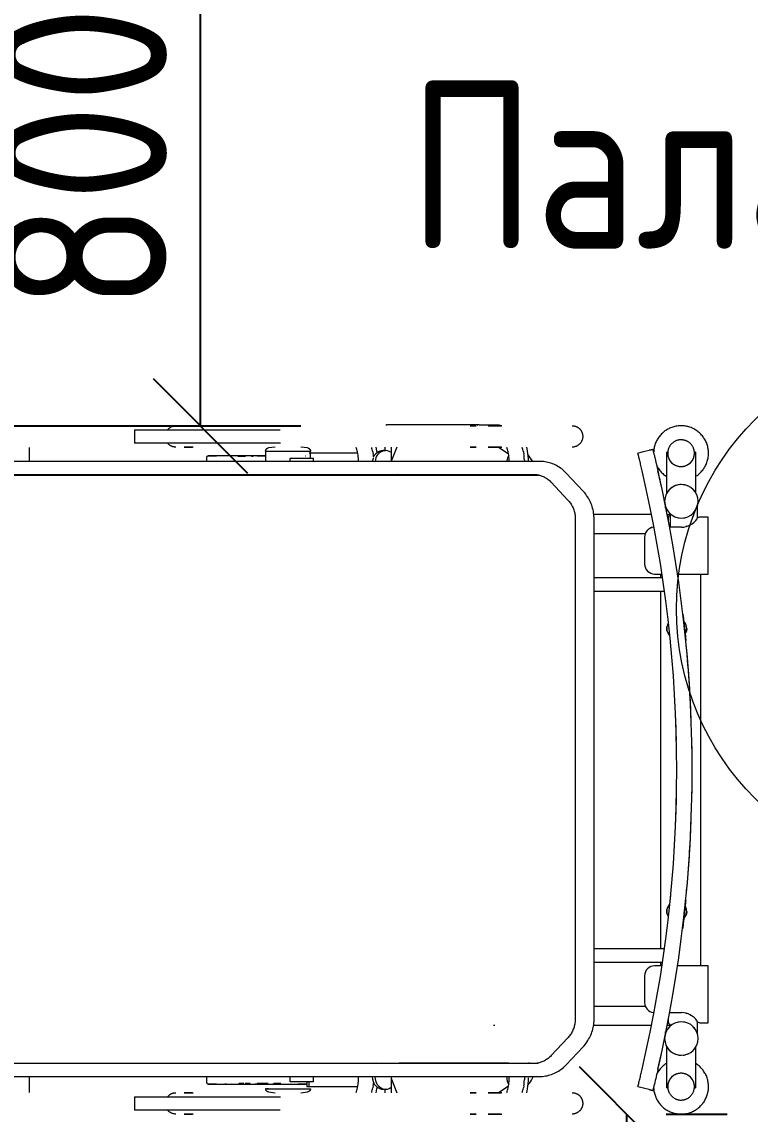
# Model space of a CAD drawing. Header units: millimetres. Extents: x -174154 to -170572, y -111302 to -109817.
# Drawn here: x -172520.31 to -172509.42, y -110611.49 to -110595.16 of the extents above; entities that cross this region are included whole.
import ezdxf

# ---------------------------------------------------------------- set-up
doc = ezdxf.new("R2010")
doc.units = ezdxf.units.MM
doc.linetypes.add('ACAD_ISO02W100', pattern=[15, 12, -3])
doc.layers.get('Defpoints').update_dxf_attribs({"color": 70})
for name, color, linetype, lineweight in [('!Подложка', 252, 'ACAD_ISO02W100', 25), ('Марки помещений', 7, 'Continuous', 18), ('Размеры', 7, 'Continuous', 9), ('Специальное оборудование', 7, 'Continuous', 18)]:
    doc.layers.add(name, color=color, linetype=linetype, lineweight=lineweight)
doc.styles.add('GOST Common', font='GOST Common.ttf', dxfattribs={"width": 0.9, "height": 250})
doc.dimstyles.new('ADSK_Проверочный', dxfattribs={"dimscale": 304.8, "dimtxt": 251.428749, "dimasz": 0.463911, "dimexe": 0.492126, "dimexo": 0.492126, "dimgap": 0.164042, "dimtad": 1, "dimdec": 0, "dimdsep": 46, "dimtxsty": 'GOST Common', "dimblk1": 'OBLIQUE', "dimblk2": 'OBLIQUE', "dimsah": 1, "dimcen": 0.09, "dimazin": 0, "dimtfac": 1, "dimtdec": 4, "dimtix": 1, "dimtmove": 0, "dimatfit": 3, "dimfxl": 1, "dimtvp": 1, "dimtolj": 1, "dimtzin": 0, "dimarcsym": 2})

# ---------------------------------------------------------------- blocks, each defined once
blk = doc.blocks.new('Medical_All_ARJO_Enterprise-8000_Patient-Bed - Citadel-V2-В_АР_ПЭ_02 Этаж')
at = {"layer": 'Специальное оборудование'}
for p, q in [((189.2, 508.5), (189.2, 488.5)), ((189.3, 508.5), (239.3, 508.5)), ((239.3, 508.5), (407.2, 508.5)), ((271.4, 514.5), (263.7, 514.5)), ((263.7, 514.5), (276.9, 514.5)), ((276.3, 514.5), (271.4, 514.5)), ((704.7, 516), (568.2, 516)), ((693.6, 514.5), (691, 514.5)), ((691, 514.5), (700, 514.5)), ((700, 514.5), (693.6, 514.5)), ((704.7, 516), (718.3, 516)), ((718, 514.5), (737.6, 514.5)), ((730, 514.5), (718.1, 514.5)), ((718.3, 516), (728.2, 516)), ((728.2, 516), (732.2, 516)), ((738.2, 514.5), (730, 514.5)), ((31.7, 482.1), (31.7, 475.3)), ((31.7, 475.3), (31.7, 472.4)), ((239.3, 488.5), (189.3, 488.5)), ((407.6, 488.5), (239.3, 488.5)), ((276.9, 482.5), (263.7, 482.5)), ((263.7, 482.5), (271.4, 482.5)), ((271.4, 482.5), (276.3, 482.5)), ((385.4, 476.4), (385.4, 461)), ((385.4, 476.4), (389.9, 476.4)), ((399.7, 482.5), (389.9, 481.4)), ((389.9, 476.4), (402.1, 476.4)), ((402.1, 476.4), (418.9, 476.4)), ((418.9, 476.4), (452.4, 476.4)), ((447.9, 481.4), (438, 482.5)), ((450.4, 473.8), (494.9, 473.8)), ((452.4, 466), (452.4, 476.4)), ((494.9, 473.8), (500.1, 473.8)), ((500.1, 473.8), (522.9, 473.8)), ((523.2, 472.4), (522.6, 475.3)), ((545.5, 475.3), (546.1, 472.4)), ((551.6, 476.7), (550.4, 482.5)), ((564.8, 477.3), (560.9, 477.3)), ((563.9, 476.6), (563.9, 482.5)), ((573.2, 482.5), (573.2, 460.8)), ((581.7, 482.5), (573.5, 462.4)), ((700, 482.5), (691, 482.5)), ((691, 482.5), (693.6, 482.5)), ((693.6, 482.5), (700, 482.5)), ((737.6, 482.5), (718, 482.5)), ((718.1, 482.5), (730, 482.5)), ((730, 482.5), (738.2, 482.5)), ((748.4, 472.2), (733, 482.5)), ((748.3, 472.4), (747.8, 475.3)), ((770.7, 475.3), (771.3, 472.4)), ((776.7, 476.7), (775.6, 482.5)), ((985, 413.7), (985, 475)), ((986.4, 475), (985, 475)), ((1027.8, 475), (1026.2, 475)), ((1027.8, 475), (1027.8, 415.1)), ((785.8, 461.2), (1.7, 461.2)), ((31.7, 472.4), (31.7, 463.2)), ((31.7, 463.2), (31.7, 461)), ((334.3, 468.8), (334.3, 468.8)), ((355.3, 468.8), (343.6, 468.8)), ((343.6, 468.8), (355.3, 468.8)), ((344.6, 469.7), (344.6, 468.8)), ((346.1, 469.7), (348.9, 469.7)), ((355.3, 468.8), (355.3, 468.8)), ((372.5, 469.7), (355.8, 469.7)), ((372.5, 469.7), (356.1, 469.7)), ((366.6, 468.8), (364.3, 468.8)), ((364.3, 468.8), (366.6, 468.8)), ((366.8, 468.8), (364.6, 468.8)), ((364.6, 468.8), (366.8, 468.8)), ((372.5, 469.7), (375.4, 469.7)), ((372.5, 469.7), (385.8, 469.7)), ((385.8, 469.7), (372.5, 469.7)), ((372.5, 469.7), (385.9, 469.7)), ((385.9, 469.7), (372.5, 469.7)), ((385.9, 468.8), (372.5, 468.8)), ((385.9, 468.8), (372.5, 468.8)), ((422.1, 466), (439.7, 466)), ((422.1, 461), (422.1, 466)), ((439.7, 466), (456.7, 466)), ((445.2, 469.7), (445.3, 469.7)), ((456.8, 461), (456.8, 466)), ((524.1, 460.8), (524.1, 463.2)), ((573.5, 462.4), (573.2, 460.8)), ((749.3, 461), (749.2, 463.2)), ((772.2, 463.2), (772.2, 461.2)), ((794.7, 461.2), (785.8, 461.2)), ((1.7, 441.7), (785.8, 441.7)), ((306.5, 442), (306.5, 439.8)), ((385.4, 442), (385.4, 439.8)), ((422.1, 439.8), (422.1, 442)), ((456.8, 439.8), (456.8, 442)), ((583.4, 440.1), (582.3, 442.1)), ((859.9, 416.9), (834.8, 443.6)), ((729, 440.1), (42.3, 440.1)), ((792.8, 440.1), (729, 440.1)), ((812.1, 430.1), (837.1, 403.4)), ((982.8, 394.5), (982.8, 391.5)), ((1030.8, 376.2), (1030.8, 394.5)), ((961.3, 381.6), (875.3, 381.6)), ((990.2, 381.6), (987.9, 381.6)), ((990.1, 381.3), (990.1, 362.8)), ((1046.8, 377.8), (1034.5, 377.8)), ((1046.8, 292.8), (1046.8, 377.8)), ((848.2, 374.8), (848.2, -371.9)), ((876.3, -371.9), (876.3, 374.8)), ((962.1, 362.1), (960.6, 361.5)), ((965.1, 362.7), (963.6, 362.5)), ((986.8, 373.6), (986.8, 371)), ((1006.8, 362.8), (988.5, 362.8)), ((876.3, 353.5), (952.9, 353.5)), ((951.8, 347.8), (951.8, 307.8)), ((977.9, 287.2), (876.2, 287.2)), ((966.8, 292.8), (977.2, 292.8)), ((975.7, 292.8), (975.7, 287.2)), ((1000.4, 292.8), (1046.8, 292.8)), ((1035.9, -292.8), (1035.9, 292.8)), ((876.2, 267.2), (980.5, 267.2)), ((975.7, 267.2), (975.7, -267.2)), ((1009.2, 232.4), (1009.9, 227)), ((1013.3, -195.3), (1013, -198.2)), ((1009.3, -232), (1008.6, -237.4)), ((980.5, -267.2), (876.3, -267.2)), ((876.3, -287.2), (977.9, -287.2)), ((977.2, -292.8), (966.8, -292.8)), ((975.7, -287.2), (975.7, -292.8)), ((1046.8, -292.8), (1000.4, -292.8)), ((1046.8, -377.8), (1046.8, -292.8)), ((951.8, -307.8), (951.8, -347.8)), ((953.3, -353.5), (876.3, -353.5)), ((986.8, -371), (986.8, -373.6)), ((988.5, -362.8), (1006.8, -362.8)), ((726.1, -381.6), (727.8, -381.6)), ((875, -381.6), (961.3, -381.6)), ((982.8, -391.5), (982.8, -394.5)), ((984.7, -381.6), (991.3, -381.6)), ((1030.8, -394.5), (1030.8, -376.2)), ((1034.5, -377.8), (1046.8, -377.8)), ((837.1, -400.5), (812.1, -427.1)), ((834.8, -440.6), (859.9, -414)), ((985, -475), (985, -413.7)), ((1027.8, -415.1), (1027.8, -475)), ((785.8, -438.8), (1.7, -438.8)), ((42.3, -438.1), (729, -438.1)), ((306.5, -437.8), (306.5, -439)), ((422.1, -439), (422.1, -437.8)), ((456.8, -439), (456.8, -437.8)), ((748.5, -438.4), (585.3, -438.4)), ((729, -438.1), (792.8, -438.1)), ((779.7, -438.4), (778.2, -438.4)), ((1.7, -458.3), (785.8, -458.3)), ((31.7, -458), (31.7, -463.2)), ((31.7, -463.2), (31.7, -472.4)), ((31.7, -472.4), (31.7, -475.3)), ((326.8, -469.7), (324.5, -469.7)), ((334.4, -468.8), (334.4, -468.8)), ((344.6, -468.8), (344.6, -469.7)), ((353, -468.8), (345.8, -468.8)), ((345.8, -468.8), (353, -468.8)), ((352.4, -468.8), (345.9, -468.8)), ((345.9, -468.8), (352.4, -468.8)), ((349.6, -469.7), (346.9, -469.7)), ((362.4, -468.8), (354.7, -468.8)), ((362.2, -468.8), (356.1, -468.8)), ((372.5, -469.7), (369.6, -469.7)), ((389, -468.8), (372.5, -468.8)), ((389.3, -468.8), (372.5, -468.8)), ((372.5, -469.7), (372.5, -469.7)), ((389, -469.7), (372.5, -469.7)), ((372.5, -469.7), (372.5, -469.7)), ((389.2, -469.7), (372.5, -469.7)), ((398.9, -469.7), (396.2, -469.7)), ((397.8, -468.8), (408.2, -468.8)), ((408.2, -468.8), (397.8, -468.8)), ((398.1, -468.8), (398.1, -468.8)), ((400.5, -469.7), (400.5, -468.8)), ((422.1, -466), (422.1, -458)), ((439.7, -466), (422.1, -466)), ((423.3, -468.8), (423.3, -468.8)), ((456.8, -466), (439.7, -466)), ((446.8, -466), (446.8, -473.8)), ((450.4, -473.8), (450.4, -466)), ((456.8, -466), (456.8, -458)), ((522.6, -475.3), (523.2, -472.4)), ((524.1, -463.2), (524.1, -457.8)), ((546.1, -472.4), (545.5, -475.3)), ((573.2, -460.4), (573.2, -482.5)), ((573.5, -462.4), (581.7, -482.5)), ((733, -482.5), (748.4, -472.2)), ((747.8, -475.3), (748.3, -472.4)), ((749.2, -463.2), (749.3, -458)), ((771.3, -472.4), (770.7, -475.3)), ((772.2, -458.3), (772.2, -463.2)), ((785.8, -458.3), (794.7, -458.3)), ((31.7, -475.3), (31.7, -482.1)), ((189.2, -488.5), (189.2, -508.5)), ((189.3, -488.5), (239.3, -488.5)), ((239.3, -488.5), (407.6, -488.5)), ((271.4, -482.5), (263.7, -482.5)), ((263.7, -482.5), (276.9, -482.5)), ((276.3, -482.5), (271.4, -482.5)), ((385.4, -476.5), (418.9, -476.5)), ((389.9, -476.5), (386.6, -476.5)), ((389.9, -481.4), (399.7, -482.5)), ((418.9, -476.5), (452.4, -476.5)), ((438, -482.5), (447.9, -481.4)), ((450.1, -473.8), (446.8, -473.8)), ((494.9, -473.8), (450.4, -473.8)), ((500.1, -473.8), (494.9, -473.8)), ((522.9, -473.8), (500.1, -473.8)), ((550.4, -482.5), (551.6, -476.7)), ((560.9, -477.3), (564.8, -477.3)), ((563.9, -482.5), (563.9, -476.6)), ((693.6, -482.5), (691, -482.5)), ((691, -482.5), (700, -482.5)), ((700, -482.5), (693.6, -482.5)), ((718, -482.5), (737.6, -482.5)), ((730, -482.5), (718.1, -482.5)), ((738.2, -482.5), (730, -482.5)), ((775.6, -482.5), (776.7, -476.7)), ((985, -475), (986.4, -475)), ((1026.2, -475), (1027.8, -475)), ((239.3, -508.5), (189.3, -508.5)), ((407.2, -508.5), (239.3, -508.5)), ((276.9, -514.5), (263.7, -514.5)), ((263.7, -514.5), (271.4, -514.5)), ((271.4, -514.5), (276.3, -514.5)), ((700, -514.5), (691, -514.5)), ((691, -514.5), (693.6, -514.5)), ((693.6, -514.5), (700, -514.5)), ((737.6, -514.5), (718, -514.5)), ((718.1, -514.5), (730, -514.5)), ((730, -514.5), (738.2, -514.5))]:
    blk.add_line(p, q, dxfattribs=at)
at = {"layer": 'Специальное оборудование', "flags": 128}
for points in [[(238.8, 508.4), (239.2, 508.9), (239.6, 509.4), (240.1, 509.8), (240.5, 510.3), (241, 510.7), (241.5, 511.1), (242, 511.5), (242.5, 511.8), (243.1, 512.2), (243.6, 512.5), (244.2, 512.8), (244.8, 513.1), (245.4, 513.3), (246, 513.5), (246.6, 513.7), (247.2, 513.9), (247.8, 514.1), (248.4, 514.2), (249.1, 514.3), (249.7, 514.4), (250.4, 514.4), (251, 514.5), (251.3, 514.5)], [(732.2, 516), (734.3, 515.7), (736.3, 515.1)], [(843.4, 514.5), (844, 514.4), (844.7, 514.4), (845.3, 514.3), (845.9, 514.3), (846.6, 514.1), (847.2, 514), (847.8, 513.8), (848.4, 513.6), (849, 513.4), (849.6, 513.2), (850.2, 512.9), (850.8, 512.6), (851.3, 512.3), (851.9, 512), (852.4, 511.7), (852.9, 511.3), (853.4, 510.9), (853.9, 510.5), (854.4, 510.1), (854.9, 509.6), (855.3, 509.1), (855.7, 508.7), (856.1, 508.2), (856.5, 507.6), (856.8, 507.1), (857.2, 506.6), (857.5, 506), (857.8, 505.4), (858, 504.8), (858.3, 504.3), (858.5, 503.7), (858.7, 503), (858.9, 502.4), (859, 501.8), (859.1, 501.2), (859.2, 500.5), (859.3, 499.9), (859.4, 499.3), (859.4, 498.6), (859.4, 498), (859.3, 497.4), (859.3, 496.7), (859.2, 496.1), (859.1, 495.4), (859, 494.8), (858.8, 494.2), (858.6, 493.6), (858.4, 493), (858.2, 492.4), (857.9, 491.8), (857.6, 491.2), (857.3, 490.7), (857, 490.1), (856.7, 489.6), (856.3, 489), (855.9, 488.5), (855.5, 488), (855.1, 487.6), (854.6, 487.1), (854.2, 486.7), (853.7, 486.2), (853.2, 485.8), (852.7, 485.4), (852.2, 485.1), (851.6, 484.7), (851.1, 484.4), (850.5, 484.1), (849.9, 483.9), (849.3, 483.6), (848.7, 483.4), (848.1, 483.2), (847.5, 483), (846.9, 482.8), (846.3, 482.7), (845.6, 482.6), (845, 482.5), (844.4, 482.5), (843.7, 482.5), (843.4, 482.5)], [(1047.3, 473.4), (1047.3, 475.1), (1047.2, 476.7), (1047, 478.3), (1046.8, 480), (1046.5, 481.6), (1046.1, 483.2), (1045.7, 484.8), (1045.2, 486.3), (1044.7, 487.9), (1044.1, 489.4), (1043.4, 490.9), (1042.7, 492.4), (1041.9, 493.8), (1041, 495.2), (1040.1, 496.6), (1039.2, 497.9), (1038.2, 499.2), (1037.1, 500.5), (1036, 501.7), (1034.9, 502.8), (1033.7, 504), (1032.4, 505), (1031.1, 506.1), (1029.8, 507), (1028.5, 507.9), (1027.1, 508.8), (1025.6, 509.6), (1024.2, 510.3), (1022.7, 511), (1021.2, 511.7), (1019.6, 512.2), (1018.1, 512.7), (1016.5, 513.2), (1014.9, 513.5), (1013.3, 513.8), (1011.7, 514.1), (1010, 514.3), (1008.4, 514.4), (1006.7, 514.4), (1005.1, 514.4), (1003.5, 514.3), (1001.8, 514.2), (1000.2, 514), (998.6, 513.7), (997, 513.4), (995.4, 513), (993.8, 512.5), (992.3, 512), (990.7, 511.4), (989.2, 510.7), (987.8, 510), (986.3, 509.2), (984.9, 508.4), (983.5, 507.5), (982.2, 506.6), (980.9, 505.6), (979.6, 504.6), (978.4, 503.5), (977.2, 502.3), (976.1, 501.1), (975, 499.9), (974, 498.6), (973, 497.3), (972, 496), (971.2, 494.6), (970.4, 493.2), (969.6, 491.7), (968.9, 490.2), (968.3, 488.7), (967.7, 487.2), (967.2, 485.6), (966.7, 484), (966.3, 482.4), (966, 480.8), (965.7, 479.2), (965.5, 477.6), (965.4, 476), (965.3, 474.3)], [(1026.3, 473.4), (1026.3, 474.2), (1026.2, 475), (1026.2, 475.8), (1026.1, 476.6), (1025.9, 477.4), (1025.7, 478.2), (1025.5, 479), (1025.3, 479.7), (1025, 480.5), (1024.7, 481.2), (1024.4, 482), (1024, 482.7), (1023.7, 483.4), (1023.3, 484.1), (1022.8, 484.7), (1022.3, 485.4), (1021.9, 486), (1021.3, 486.6), (1020.8, 487.2), (1020.2, 487.8), (1019.7, 488.3), (1019, 488.9), (1018.4, 489.3), (1017.8, 489.8), (1017.1, 490.3), (1016.4, 490.7), (1015.7, 491.1), (1015, 491.4), (1014.3, 491.8), (1013.6, 492.1), (1012.8, 492.4), (1012, 492.6), (1011.3, 492.8), (1010.5, 493), (1009.7, 493.1), (1008.9, 493.3), (1008.1, 493.4), (1007.3, 493.4), (1006.5, 493.4), (1005.7, 493.4), (1004.9, 493.4), (1004.1, 493.3), (1003.3, 493.2), (1002.5, 493.1), (1001.8, 492.9), (1001, 492.7), (1000.2, 492.5), (999.5, 492.2), (998.7, 491.9), (998, 491.6), (997.3, 491.3), (996.6, 490.9), (995.9, 490.5), (995.2, 490.1), (994.5, 489.6), (993.9, 489.1), (993.3, 488.6), (992.7, 488.1), (992.1, 487.5), (991.6, 486.9), (991, 486.3), (990.5, 485.7), (990, 485.1), (989.6, 484.4), (989.2, 483.7), (988.8, 483.1), (988.4, 482.3), (988.1, 481.6), (987.7, 480.9), (987.5, 480.1), (987.2, 479.4), (987, 478.6), (986.8, 477.8), (986.6, 477), (986.5, 476.3), (986.4, 475.5), (986.3, 474.7), (986.3, 473.9), (986.3, 473.4)], [(251.3, 482.5), (250.7, 482.5), (250.1, 482.5), (249.4, 482.6), (248.8, 482.7), (248.2, 482.8), (247.5, 482.9), (246.9, 483.1), (246.3, 483.3), (245.7, 483.5), (245.1, 483.7), (244.5, 484), (243.9, 484.3), (243.4, 484.6), (242.8, 484.9), (242.3, 485.3), (241.8, 485.6), (241.3, 486), (240.8, 486.4), (240.3, 486.9), (239.9, 487.3), (239.4, 487.8), (239, 488.3)], [(385.4, 476.4), (385.4, 476.6), (385.4, 476.8), (385.4, 477), (385.5, 477.2), (385.5, 477.4), (385.5, 477.6), (385.6, 477.8), (385.6, 478), (385.7, 478.2), (385.8, 478.4), (385.9, 478.5), (386, 478.7), (386.1, 478.9), (386.2, 479.1), (386.3, 479.2), (386.4, 479.4), (386.5, 479.6), (386.6, 479.7), (386.8, 479.9), (386.9, 480), (387.1, 480.1), (387.2, 480.3), (387.4, 480.4), (387.5, 480.5), (387.7, 480.6), (387.9, 480.7), (388, 480.8), (388.2, 480.9), (388.4, 481), (388.6, 481.1), (388.8, 481.1), (389, 481.2), (389.2, 481.2), (389.3, 481.3), (389.5, 481.3), (389.7, 481.4), (389.9, 481.4)], [(447.9, 481.4), (448.1, 481.4), (448.3, 481.3), (448.5, 481.3), (448.7, 481.2), (448.8, 481.2), (449, 481.1), (449.2, 481), (449.4, 481), (449.6, 480.9), (449.8, 480.8), (449.9, 480.7), (450.1, 480.6), (450.3, 480.5), (450.4, 480.3), (450.6, 480.2), (450.7, 480.1), (450.9, 479.9), (451, 479.8), (451.1, 479.6), (451.3, 479.5), (451.4, 479.3), (451.5, 479.2), (451.6, 479), (451.7, 478.8), (451.8, 478.6), (451.9, 478.5), (452, 478.3), (452, 478.1), (452.1, 477.9), (452.2, 477.7), (452.2, 477.5), (452.2, 477.3), (452.3, 477.1), (452.3, 476.9), (452.3, 476.7), (452.3, 476.5), (452.3, 476.4)], [(941.7, 473.7), (948.4, 475.4), (954, 476.7), (958.4, 477.8), (961.5, 478.6), (963.4, 479.1), (964.1, 479.3)], [(964.1, 479.3), (963.4, 479.1), (961.5, 478.6), (958.4, 477.8)], [(297.5, 461), (297.5, 462.4), (297.6, 465.4), (297.7, 467.8)], [(297.7, 467.8), (297.7, 467.9), (297.8, 468), (297.8, 468.1), (297.8, 468.2), (297.8, 468.2), (297.8, 468.3), (297.9, 468.4), (297.9, 468.5), (297.9, 468.5), (298, 468.6), (298, 468.7), (298, 468.8), (298.1, 468.8), (298.1, 468.9), (298.2, 468.9), (298.2, 469), (298.3, 469.1), (298.3, 469.1), (298.4, 469.2), (298.5, 469.2), (298.5, 469.3), (298.6, 469.3), (298.6, 469.4), (298.7, 469.4), (298.8, 469.5), (298.9, 469.5), (298.9, 469.5), (299, 469.6), (299.1, 469.6), (299.2, 469.6), (299.2, 469.6), (299.3, 469.7), (299.4, 469.7), (299.5, 469.7), (299.5, 469.7), (299.6, 469.7), (299.7, 469.7), (299.7, 469.7)], [(372.5, 469.7), (369.6, 469.7), (366.7, 469.7), (363.8, 469.7), (360.9, 469.7), (358.1, 469.7), (355.2, 469.7), (352.4, 469.7), (349.6, 469.7), (346.9, 469.7), (344.2, 469.7), (341.5, 469.7), (338.9, 469.7), (336.4, 469.7), (333.9, 469.7), (331.4, 469.7), (329.1, 469.7), (326.8, 469.7), (324.5, 469.7), (322.4, 469.7), (320.3, 469.7), (318.3, 469.7), (316.4, 469.7), (314.6, 469.7), (312.9, 469.7), (311.3, 469.7), (309.8, 469.7), (308.3, 469.7), (307, 469.7), (305.8, 469.7), (304.7, 469.7), (303.7, 469.7), (302.8, 469.7), (302, 469.7), (301.3, 469.7), (300.8, 469.7), (300.4, 469.7), (300, 469.7), (299.8, 469.7), (299.7, 469.7), (299.7, 469.7)], [(299.7, 469.7), (299.8, 469.7), (300, 469.7), (300.3, 469.7), (300.7, 469.7), (301.2, 469.7), (301.8, 469.7), (302.6, 469.7), (303.4, 469.7), (304.4, 469.7), (305.5, 469.7), (306.7, 469.7), (308, 469.7), (309.4, 469.7), (310.9, 469.7), (311.7, 469.7)], [(384.9, 469.7), (382, 469.7), (379.1, 469.7), (376.2, 469.7), (373.3, 469.7), (372.5, 469.7)], [(445.4, 469.7), (445.5, 469.7), (445.6, 469.7)], [(834.8, 443.6), (833.2, 445.2), (831.5, 446.8), (829.8, 448.3), (828, 449.8), (826.1, 451.2), (824.2, 452.5), (822.2, 453.7), (820.2, 454.8), (818.2, 455.8), (816.1, 456.8), (814, 457.7), (811.8, 458.4), (809.6, 459.1), (807.4, 459.7), (805.2, 460.2), (802.9, 460.6), (800.7, 460.9), (798.4, 461.1), (796.1, 461.2), (794.7, 461.2)], [(986.3, 473.4), (986.3, 472.6), (986.4, 471.8), (986.5, 471), (986.6, 470.3), (986.7, 469.5), (986.9, 468.7), (987.1, 467.9), (987.3, 467.1), (987.6, 466.4), (987.9, 465.6), (988.2, 464.9), (988.6, 464.2), (989, 463.5), (989.4, 462.8), (989.8, 462.1), (990.3, 461.5), (990.8, 460.9), (991.3, 460.2), (991.8, 459.7), (992.4, 459.1), (993, 458.5), (993.6, 458), (994.2, 457.5), (994.8, 457.1), (995.5, 456.6), (996.2, 456.2), (996.9, 455.8), (997.6, 455.4), (998.3, 455.1), (999.1, 454.8), (999.8, 454.5), (1000.6, 454.3), (1001.3, 454.1), (1002.1, 453.9), (1002.9, 453.7), (1003.7, 453.6), (1004.5, 453.5), (1005.3, 453.5), (1006.1, 453.4), (1006.9, 453.4), (1007.7, 453.5), (1008.5, 453.6), (1009.3, 453.7), (1010.1, 453.8), (1010.9, 454), (1011.6, 454.2), (1012.4, 454.4), (1013.1, 454.6), (1013.9, 454.9), (1014.6, 455.3), (1015.4, 455.6), (1016.1, 456), (1016.7, 456.4), (1017.4, 456.8), (1018.1, 457.3), (1018.7, 457.8), (1019.3, 458.3), (1019.9, 458.8), (1020.5, 459.3), (1021.1, 459.9), (1021.6, 460.5), (1022.1, 461.2), (1022.6, 461.8), (1023, 462.5), (1023.4, 463.1), (1023.8, 463.8), (1024.2, 464.5), (1024.6, 465.3), (1024.9, 466), (1025.2, 466.7), (1025.4, 467.5), (1025.6, 468.3), (1025.8, 469), (1026, 469.8), (1026.1, 470.6), (1026.2, 471.4), (1026.3, 472.2), (1026.3, 473), (1026.3, 473.4)], [(1027.8, 438.5), (1029.1, 439.4), (1030.4, 440.3), (1031.7, 441.3), (1033, 442.3), (1034.2, 443.4), (1035.4, 444.6), (1036.5, 445.7), (1037.6, 447), (1038.7, 448.2), (1039.6, 449.6), (1040.6, 450.9), (1041.4, 452.3), (1042.3, 453.7), (1043, 455.2), (1043.7, 456.7), (1044.4, 458.2), (1044.9, 459.7), (1045.5, 461.3), (1045.9, 462.8), (1046.3, 464.4), (1046.6, 466), (1046.9, 467.7), (1047.1, 469.3), (1047.2, 470.9), (1047.3, 472.6), (1047.3, 473.4)], [(785.8, 441.7), (787.3, 441.7), (788.7, 441.6), (790.2, 441.4), (791.7, 441.2), (793.1, 440.9), (794.6, 440.6), (796, 440.2), (797.4, 439.7), (798.8, 439.2), (800.2, 438.6), (801.6, 438), (802.9, 437.3), (804.2, 436.5), (805.5, 435.7), (806.7, 434.8), (807.9, 433.9), (809.1, 432.9), (810.3, 431.9), (811.4, 430.8), (812.1, 430.1)], [(970.1, 454.3), (970.7, 453.1), (971.6, 451.7), (972.5, 450.3), (973.4, 449), (974.4, 447.7), (975.5, 446.4), (976.6, 445.2), (977.7, 444), (978.9, 442.9), (980.2, 441.8), (981.5, 440.8), (982.8, 439.9), (984.2, 438.9)], [(42.3, 440.1), (27.8, 440.1), (13.1, 440.1), (-1.7, 440.1), (-16.7, 440.1), (-31.9, 440.1), (-47.1, 440.1), (-62.3, 440.1), (-77.7, 440.1), (-88.8, 440.1)], [(876.3, 374.8), (876.3, 377.2), (876.1, 379.6), (875.9, 381.9), (875.6, 384.3), (875.2, 386.6), (874.7, 388.9), (874.1, 391.2), (873.5, 393.5), (872.7, 395.7), (871.9, 397.9), (871, 400.1), (870, 402.3), (868.9, 404.3), (867.8, 406.4), (866.5, 408.4), (865.2, 410.3), (863.8, 412.2), (862.4, 414.1), (860.9, 415.8), (859.9, 416.9)], [(837.1, 403.4), (838.2, 402.3), (839.2, 401.1), (840.1, 399.8), (841, 398.5), (841.9, 397.2), (842.7, 395.9), (843.5, 394.5), (844.2, 393), (844.8, 391.6), (845.4, 390.1), (846, 388.6), (846.5, 387), (846.9, 385.5), (847.3, 383.9), (847.6, 382.3), (847.8, 380.7), (848, 379.1), (848.1, 377.5), (848.2, 375.8), (848.2, 374.8)], [(848.2, -371.9), (848.2, -373.5), (848.1, -375.1), (847.9, -376.7), (847.7, -378.3), (847.5, -379.9), (847.1, -381.5), (846.7, -383.1), (846.3, -384.7), (845.8, -386.2), (845.2, -387.7), (844.6, -389.2), (843.9, -390.6), (843.2, -392), (842.4, -393.4), (841.6, -394.8), (840.7, -396.1), (839.8, -397.3), (838.8, -398.6), (837.8, -399.8), (837.1, -400.5)], [(859.9, -414), (861.4, -412.2), (862.9, -410.4), (864.4, -408.6), (865.7, -406.7), (867, -404.7), (868.2, -402.7), (869.3, -400.6), (870.4, -398.5), (871.3, -396.4), (872.2, -394.2), (873, -392), (873.7, -389.7), (874.3, -387.4), (874.9, -385.1), (875.3, -382.8), (875.7, -380.5), (876, -378.1), (876.2, -375.7), (876.3, -373.4), (876.3, -371.9)], [(-88.8, -438.1), (-73.5, -438.1), (-58.2, -438.1), (-42.9, -438.1), (-27.7, -438.1), (-12.6, -438.1), (2.3, -438.1), (17.2, -438.1), (31.8, -438.1), (42.3, -438.1)], [(812.1, -427.1), (811, -428.2), (809.9, -429.3), (808.7, -430.3), (807.5, -431.3), (806.3, -432.2), (805, -433), (803.7, -433.8), (802.4, -434.6), (801.1, -435.3), (799.7, -435.9), (798.3, -436.4), (796.9, -436.9), (795.5, -437.4), (794, -437.8), (792.6, -438.1), (791.1, -438.4), (789.7, -438.6), (788.2, -438.7), (786.7, -438.8), (785.8, -438.8)], [(794.7, -458.3), (797, -458.2), (799.2, -458.1), (801.5, -457.8), (803.8, -457.5), (806, -457.1), (808.2, -456.5), (810.4, -455.9), (812.6, -455.2), (814.7, -454.4), (816.9, -453.5), (818.9, -452.5), (821, -451.4), (822.9, -450.3), (824.9, -449), (826.8, -447.7), (828.6, -446.3), (830.4, -444.9), (832.1, -443.3), (833.8, -441.7), (834.8, -440.6)], [(984.9, -438.5), (983.5, -439.4), (982.2, -440.3), (980.9, -441.3), (979.6, -442.3), (978.4, -443.4), (977.2, -444.6), (976.1, -445.7), (975, -447), (974, -448.2), (973, -449.6), (972, -450.9), (971.2, -452.3), (970.4, -453.7)], [(1047.3, -473.4), (1047.3, -471.8), (1047.2, -470.2), (1047, -468.5), (1046.8, -466.9), (1046.5, -465.3), (1046.1, -463.7), (1045.7, -462.1), (1045.2, -460.5), (1044.7, -459), (1044.1, -457.5), (1043.4, -456), (1042.7, -454.5), (1041.9, -453.1), (1041, -451.7), (1040.1, -450.3), (1039.2, -449), (1038.2, -447.7), (1037.1, -446.4), (1036, -445.2), (1034.9, -444), (1033.7, -442.9), (1032.4, -441.8), (1031.1, -440.8), (1029.8, -439.9), (1028.5, -438.9)], [(1026.3, -473.4), (1026.3, -472.6), (1026.2, -471.8), (1026.2, -471), (1026.1, -470.3), (1025.9, -469.5), (1025.7, -468.7), (1025.5, -467.9), (1025.3, -467.1), (1025, -466.4), (1024.7, -465.6), (1024.4, -464.9), (1024, -464.2), (1023.7, -463.5), (1023.3, -462.8), (1022.8, -462.1), (1022.3, -461.5), (1021.9, -460.9), (1021.3, -460.2), (1020.8, -459.7), (1020.2, -459.1), (1019.7, -458.5), (1019, -458), (1018.4, -457.5), (1017.8, -457.1), (1017.1, -456.6), (1016.4, -456.2), (1015.7, -455.8), (1015, -455.4), (1014.3, -455.1), (1013.6, -454.8), (1012.8, -454.5), (1012, -454.3), (1011.3, -454.1), (1010.5, -453.9), (1009.7, -453.7), (1008.9, -453.6), (1008.1, -453.5), (1007.3, -453.5), (1006.5, -453.4), (1005.7, -453.4), (1004.9, -453.5), (1004.1, -453.6), (1003.3, -453.7), (1002.5, -453.8), (1001.8, -454), (1001, -454.2), (1000.2, -454.4), (999.5, -454.6), (998.7, -454.9), (998, -455.3), (997.3, -455.6), (996.6, -456), (995.9, -456.4), (995.2, -456.8), (994.5, -457.3), (993.9, -457.8), (993.3, -458.3), (992.7, -458.8), (992.1, -459.3), (991.6, -459.9), (991, -460.5), (990.5, -461.2), (990, -461.8), (989.6, -462.5), (989.2, -463.1), (988.8, -463.8), (988.4, -464.5), (988.1, -465.3), (987.7, -466), (987.5, -466.7), (987.2, -467.5), (987, -468.3), (986.8, -469), (986.6, -469.8), (986.5, -470.6), (986.4, -471.4), (986.3, -472.2), (986.3, -473), (986.3, -473.4)], [(297.7, -467.8), (297.6, -464.9), (297.5, -461.9), (297.6, -458.9)], [(299.7, -469.7), (299.7, -469.7), (299.6, -469.7), (299.5, -469.7), (299.4, -469.7), (299.3, -469.7), (299.3, -469.6), (299.2, -469.6), (299.1, -469.6), (299, -469.6), (299, -469.5), (298.9, -469.5), (298.8, -469.5), (298.7, -469.4), (298.7, -469.4), (298.6, -469.3), (298.5, -469.3), (298.5, -469.3), (298.4, -469.2), (298.4, -469.1), (298.3, -469.1), (298.2, -469), (298.2, -469), (298.1, -468.9), (298.1, -468.8), (298.1, -468.8), (298, -468.7), (298, -468.6), (297.9, -468.6), (297.9, -468.5), (297.9, -468.4), (297.8, -468.3), (297.8, -468.3), (297.8, -468.2), (297.8, -468.1), (297.8, -468), (297.8, -468), (297.7, -467.9), (297.7, -467.8)], [(311.7, -469.7), (311.3, -469.7), (309.8, -469.7), (308.3, -469.7), (307, -469.7), (305.8, -469.7), (304.7, -469.7), (303.7, -469.7), (302.8, -469.7), (302, -469.7), (301.3, -469.7), (300.8, -469.7), (300.4, -469.7), (300, -469.7), (299.8, -469.7), (299.7, -469.7), (299.7, -469.7)], [(299.7, -469.7), (299.8, -469.7), (300, -469.7), (300.3, -469.7), (300.7, -469.7), (301.2, -469.7), (301.8, -469.7), (302.6, -469.7), (303.4, -469.7), (304.4, -469.7), (305.5, -469.7), (306.7, -469.7), (308, -469.7), (309.4, -469.7), (310.9, -469.7), (312.4, -469.7), (314.1, -469.7), (315.9, -469.7), (317.8, -469.7), (319.8, -469.7), (321.8, -469.7), (323.9, -469.7), (326.1, -469.7), (328.4, -469.7), (330.8, -469.7), (333.2, -469.7), (335.7, -469.7), (338.2, -469.7), (340.8, -469.7), (343.5, -469.7), (346.1, -469.7), (348.9, -469.7), (351.7, -469.7), (354.5, -469.7), (357.3, -469.7), (360.2, -469.7), (363, -469.7), (365.9, -469.7), (368.8, -469.7), (371.7, -469.7), (372.5, -469.7)], [(372.5, -469.7), (375.4, -469.7), (378.3, -469.7), (381.2, -469.7), (384.1, -469.7), (387, -469.7), (389.8, -469.7), (392.6, -469.7), (395.4, -469.7), (398.2, -469.7), (400.9, -469.7), (403.5, -469.7), (406.1, -469.7), (408.7, -469.7), (411.2, -469.7), (413.6, -469.7), (416, -469.7), (418.3, -469.7), (420.5, -469.7), (422.7, -469.7), (424.7, -469.7), (426.7, -469.7), (428.6, -469.7), (430.4, -469.7), (432.2, -469.7), (433.8, -469.7), (435.3, -469.7), (436.7, -469.7), (438, -469.7), (439.3, -469.7), (440.4, -469.7), (441.4, -469.7), (442.3, -469.7), (443, -469.7), (443.7, -469.7), (444.3, -469.7), (444.7, -469.7), (445, -469.7), (445.2, -469.7), (445.3, -469.7), (445.3, -469.7)], [(445.3, -469.7), (445.3, -469.7), (445.1, -469.7), (444.8, -469.7), (444.4, -469.7), (443.9, -469.7), (443.2, -469.7), (442.5, -469.7), (441.6, -469.7), (440.6, -469.7), (439.6, -469.7), (438.4, -469.7), (437.1, -469.7), (435.7, -469.7), (434.2, -469.7)], [(446.8, -469.1), (446.7, -469.1), (446.7, -469.2), (446.6, -469.2), (446.5, -469.3), (446.5, -469.3), (446.4, -469.4), (446.3, -469.4), (446.3, -469.5), (446.2, -469.5), (446.1, -469.5), (446, -469.6), (446, -469.6), (445.9, -469.6), (445.8, -469.6), (445.7, -469.7), (445.7, -469.7), (445.6, -469.7), (445.5, -469.7), (445.4, -469.7), (445.3, -469.7), (445.3, -469.7)], [(573.4, -458.9), (573.2, -460.7), (573.5, -462.4)], [(965.3, -475.1), (965.4, -476.7), (965.6, -478.3), (965.8, -480), (966.1, -481.6), (966.5, -483.2), (966.9, -484.8), (967.4, -486.3), (967.9, -487.9), (968.5, -489.4), (969.2, -490.9), (969.9, -492.4), (970.7, -493.8), (971.6, -495.2), (972.5, -496.6), (973.4, -497.9), (974.4, -499.2), (975.5, -500.5), (976.6, -501.7), (977.7, -502.8), (978.9, -504), (980.2, -505), (981.5, -506.1), (982.8, -507), (984.2, -507.9), (985.6, -508.8), (987, -509.6), (988.4, -510.3), (989.9, -511), (991.4, -511.7), (993, -512.2), (994.6, -512.7), (996.1, -513.2), (997.7, -513.5), (999.3, -513.8), (1001, -514.1), (1002.6, -514.3), (1004.2, -514.4), (1005.9, -514.4), (1007.5, -514.4), (1009.1, -514.3), (1010.8, -514.2), (1012.4, -514), (1014, -513.7), (1015.6, -513.4), (1017.2, -513), (1018.8, -512.5), (1020.3, -512), (1021.9, -511.4), (1023.4, -510.7), (1024.8, -510), (1026.3, -509.2), (1027.7, -508.4), (1029.1, -507.5), (1030.4, -506.6), (1031.7, -505.6), (1033, -504.6), (1034.2, -503.5), (1035.4, -502.3), (1036.5, -501.1), (1037.6, -499.9), (1038.7, -498.6), (1039.6, -497.3), (1040.6, -496), (1041.4, -494.6), (1042.3, -493.2), (1043, -491.7), (1043.7, -490.2), (1044.4, -488.7), (1044.9, -487.2), (1045.5, -485.6), (1045.9, -484), (1046.3, -482.4), (1046.6, -480.8), (1046.9, -479.2), (1047.1, -477.6), (1047.2, -476), (1047.3, -474.3), (1047.3, -473.4)], [(986.3, -473.4), (986.3, -474.2), (986.4, -475), (986.5, -475.8), (986.6, -476.6), (986.7, -477.4), (986.9, -478.2), (987.1, -479), (987.3, -479.7), (987.6, -480.5), (987.9, -481.2), (988.2, -482), (988.6, -482.7), (989, -483.4), (989.4, -484.1), (989.8, -484.7), (990.3, -485.4), (990.8, -486), (991.3, -486.6), (991.8, -487.2), (992.4, -487.8), (993, -488.3), (993.6, -488.9), (994.2, -489.3), (994.8, -489.8), (995.5, -490.3), (996.2, -490.7), (996.9, -491.1), (997.6, -491.4), (998.3, -491.8), (999.1, -492.1), (999.8, -492.4), (1000.6, -492.6), (1001.3, -492.8), (1002.1, -493), (1002.9, -493.1), (1003.7, -493.3), (1004.5, -493.4), (1005.3, -493.4), (1006.1, -493.4), (1006.9, -493.4), (1007.7, -493.4), (1008.5, -493.3), (1009.3, -493.2), (1010.1, -493.1), (1010.9, -492.9), (1011.6, -492.7), (1012.4, -492.5), (1013.1, -492.2), (1013.9, -491.9), (1014.6, -491.6), (1015.4, -491.3), (1016.1, -490.9), (1016.7, -490.5), (1017.4, -490.1), (1018.1, -489.6), (1018.7, -489.1), (1019.3, -488.6), (1019.9, -488.1), (1020.5, -487.5), (1021.1, -486.9), (1021.6, -486.3), (1022.1, -485.7), (1022.6, -485.1), (1023, -484.4), (1023.4, -483.7), (1023.8, -483.1), (1024.2, -482.3), (1024.6, -481.6), (1024.9, -480.9), (1025.2, -480.1), (1025.4, -479.4), (1025.6, -478.6), (1025.8, -477.8), (1026, -477), (1026.1, -476.3), (1026.2, -475.5), (1026.3, -474.7), (1026.3, -473.9), (1026.3, -473.4)], [(238.8, -488.5), (239.2, -488), (239.6, -487.6), (240.1, -487.1), (240.5, -486.7), (241, -486.2), (241.5, -485.8), (242, -485.4), (242.5, -485.1), (243.1, -484.7), (243.6, -484.4), (244.2, -484.1), (244.8, -483.9), (245.4, -483.6), (246, -483.4), (246.6, -483.2), (247.2, -483), (247.8, -482.8), (248.4, -482.7), (249.1, -482.6), (249.7, -482.5), (250.4, -482.5), (251, -482.5), (251.3, -482.5)], [(389.9, -481.4), (389.7, -481.4), (389.5, -481.3), (389.3, -481.3), (389.1, -481.2), (388.9, -481.2), (388.7, -481.1), (388.5, -481), (388.4, -481), (388.2, -480.9), (388, -480.8), (387.8, -480.7), (387.7, -480.6), (387.5, -480.5), (387.3, -480.3), (387.2, -480.2), (387, -480.1), (386.9, -479.9), (386.7, -479.8), (386.6, -479.6), (386.5, -479.5), (386.4, -479.3), (386.3, -479.2), (386.1, -479), (386, -478.8), (386, -478.6), (385.9, -478.5), (385.8, -478.3), (385.7, -478.1), (385.7, -477.9), (385.6, -477.7), (385.6, -477.5), (385.5, -477.3), (385.5, -477.1), (385.5, -476.9), (385.4, -476.7), (385.4, -476.5), (385.4, -476.5)], [(452.4, -476.5), (452.4, -476.7), (452.3, -476.9), (452.3, -477.1), (452.3, -477.3), (452.2, -477.5), (452.2, -477.7), (452.1, -477.9), (452.1, -478.1), (452, -478.2), (451.9, -478.4), (451.8, -478.6), (451.8, -478.8), (451.7, -479), (451.5, -479.1), (451.4, -479.3), (451.3, -479.5), (451.2, -479.6), (451.1, -479.8), (450.9, -479.9), (450.8, -480.1), (450.6, -480.2), (450.5, -480.3), (450.3, -480.4), (450.2, -480.6), (450, -480.7), (449.8, -480.8), (449.6, -480.9), (449.5, -480.9), (449.3, -481), (449.1, -481.1), (448.9, -481.2), (448.7, -481.2), (448.5, -481.3), (448.3, -481.3), (448.1, -481.3), (447.9, -481.4), (447.9, -481.4)], [(843.4, -482.5), (844, -482.5), (844.7, -482.5), (845.3, -482.6), (845.9, -482.7), (846.6, -482.8), (847.2, -482.9), (847.8, -483.1), (848.4, -483.3), (849, -483.5), (849.6, -483.7), (850.2, -484), (850.8, -484.3), (851.3, -484.6), (851.9, -484.9), (852.4, -485.3), (852.9, -485.6), (853.4, -486), (853.9, -486.4), (854.4, -486.9), (854.9, -487.3), (855.3, -487.8), (855.7, -488.3), (856.1, -488.8), (856.5, -489.3), (856.8, -489.8), (857.2, -490.4), (857.5, -490.9), (857.8, -491.5), (858, -492.1), (858.3, -492.7), (858.5, -493.3), (858.7, -493.9), (858.9, -494.5), (859, -495.1), (859.1, -495.7), (859.2, -496.4), (859.3, -497), (859.4, -497.6), (859.4, -498.3), (859.4, -498.9), (859.3, -499.6), (859.3, -500.2), (859.2, -500.8), (859.1, -501.5), (859, -502.1), (858.8, -502.7), (858.6, -503.3), (858.4, -503.9), (858.2, -504.5), (857.9, -505.1), (857.6, -505.7), (857.3, -506.3), (857, -506.8), (856.7, -507.3), (856.3, -507.9), (855.9, -508.4), (855.5, -508.9), (855.1, -509.4), (854.6, -509.8), (854.2, -510.3), (853.7, -510.7), (853.2, -511.1), (852.7, -511.5), (852.2, -511.8), (851.6, -512.2), (851.1, -512.5), (850.5, -512.8), (849.9, -513.1), (849.3, -513.3), (848.7, -513.5), (848.1, -513.7), (847.5, -513.9), (846.9, -514.1), (846.3, -514.2), (845.6, -514.3), (845, -514.4), (844.4, -514.4), (843.7, -514.5), (843.4, -514.5)], [(964.1, -479.3), (963.4, -479.1), (961.5, -478.6), (958.4, -477.8), (954, -476.7), (948.4, -475.4), (941.7, -473.7)], [(958.4, -477.8), (961.5, -478.6), (963.4, -479.1), (964.1, -479.3)], [(251.3, -514.5), (250.7, -514.4), (250.1, -514.4), (249.4, -514.3), (248.8, -514.3), (248.2, -514.1), (247.5, -514), (246.9, -513.8), (246.3, -513.6), (245.7, -513.4), (245.1, -513.2), (244.5, -512.9), (243.9, -512.6), (243.4, -512.3), (242.8, -512), (242.3, -511.7), (241.8, -511.3), (241.3, -510.9), (240.8, -510.5), (240.3, -510.1), (239.9, -509.6), (239.4, -509.1), (239, -508.7)]]:
    blk.add_lwpolyline(points, dxfattribs=at)
at = {"layer": 'Специальное оборудование'}
for centre, radius, start, end in [((1006.3, 473.4), 20, 175.5588, 180), ((1006.3, 473.4), 20, 0, 4.4412), ((1006.3, 473.4), 20, 180, 360), ((-958.1, 0), 1958, 346.7959, 13.2041), ((-958.1, 0), 1981, 346.9519, 13.0481), ((1006.8, 401.5), 25, 0, 180), ((1006.8, 401.5), 25, 106.5505, 113.8877), ((1006.8, 401.5), 25, 91.8078, 98.914), ((1006.8, 401.5), 25, 77.0651, 83.9676), ((1006.8, 401.5), 25, 62.3225, 69.039), ((1006.8, 401.5), 25, 136.0358, 150.7785), ((1006.8, 401.5), 25, 121.2932, 128.907), ((1006.8, 401.5), 25, 47.5798, 54.1226), ((1006.8, 401.5), 25, 32.8371, 39.2148), ((1006.8, 401.5), 25, 180, 360), ((1006.8, 390.8), 28, 269.9518, 326.9443), ((1034.4, 372.8), 5, 89.924, 146.9443), ((966.8, 347.8), 15, 96.5883, 180), ((966.8, 307.8), 15, 180, 270), ((999.8, 211.5), 15, 150, 180), ((999.8, 211.5), 15, 0, 44.8702), ((999.8, 211.5), 15, 180, 225), ((999.8, 211.5), 15, 330, 360), ((-958.1, 0), 1981, 2.2484, 5.5954), ((-958.1, 0), 1958, 1.2899, 2.2751), ((-958.1, 0), 1981, 0.0968, 1.2744), ((-958.1, 0), 1981, 358.8251, 0.0968), ((-958.1, 0), 1958, 357.7123, 358.8108), ((-958.1, 0), 1981, 354.7798, 357.7391), ((-958.1, 0), 1958, 354.2759, 354.7155), ((999.8, -211.5), 15, 135, 180), ((999.8, -211.5), 15, 180, 210), ((999.8, -211.5), 15, 315.124, 360), ((999.8, -211.5), 15, 0, 30), ((966.8, -307.8), 15, 90, 180), ((966.8, -347.8), 15, 180, 263.4118), ((1006.8, -390.8), 28, 33.0557, 90.0482), ((1006.8, -401.5), 25, 0, 180), ((1034.4, -372.8), 5, 213.0557, 270.076), ((1006.8, -401.5), 25, 180, 360), ((1006.8, -401.5), 25, 209.2215, 223.9642), ((1006.8, -401.5), 25, 231.093, 238.7068), ((1006.8, -401.5), 25, 246.1123, 253.4495), ((1006.8, -401.5), 25, 290.961, 297.6775), ((1006.8, -401.5), 25, 305.8774, 312.4202), ((1006.8, -401.5), 25, 320.7852, 327.1629), ((419.6, -434.1), 18, 191.9312, 195.7235), ((1006.8, -401.5), 25, 261.086, 268.1922), ((1006.8, -401.5), 25, 276.0324, 282.9349), ((1006.3, -473.4), 20, 0, 180), ((1006.3, -473.4), 20, 180, 184.4412), ((1006.3, -473.4), 20, 355.5588, 360)]:
    blk.add_arc(centre, radius, start, end, dxfattribs=at)
for centre, major_axis, ratio, start_param, end_param in [((568.2, 482.2), (0, 33.7), 0.34202, 0, 0.261799), ((704.7, 482.2), (0, 33.7), 0.34202, 0, 0.261799), ((510.7, 455.4), (0, 40), 0.34202, 5.231762, 5.442046), ((533.7, 455.4), (0, 40), 0.34202, 5.231762, 5.442046), ((560.9, 376.4), (0, 100.9), 0.34202, 6.179607, 6.656102), ((540.8, 458.6), (0, 36.3), 0.34202, 5.128688, 5.231946), ((564.8, 376.4), (0, 100.9), 0.34202, 6.056756, 6.656102), ((735.9, 455.4), (0, 40), 0.34202, 5.231762, 5.442046), ((758.8, 455.4), (0, 40), 0.34202, 5.231762, 5.442046), ((765.9, 458.6), (0, 36.3), 0.34202, 4.78366, 5.231946), ((517.2, 462.5), (0, 20), 0.34202, 4.748168, 5.231762), ((550.5, 454.3), (0, 17.3), 0.34202, 0.770321, 1.182631), ((540.2, 462.5), (0, 20), 0.34202, 4.989965, 5.231762), ((550.5, 454.3), (0, 17.3), 0.34202, 0.372917, 0.616196), ((554.4, 454.3), (0, 17.3), 0.34202, 0.372917, 1.182416), ((751.2, 454.3), (0, 17.3), 0.34202, 0.436475, 1.102753), ((742.4, 462.5), (0, 20), 0.34202, 4.748168, 5.231762), ((765.3, 462.5), (0, 20), 0.34202, 4.748168, 5.231762), ((765.5, 376.4), (0, 100.9), 0.34202, 5.711894, 5.925319), ((550.5, 454.3), (0, 17.3), 0.34202, 2.345604, 2.538027), ((554.4, 454.3), (0, 17.3), 0.34202, 2.34591, 2.538027), ((751.2, 454.3), (0, 17.3), 0.34202, 2.361262, 2.529843), ((755.1, 454.3), (0, 17.3), 0.34202, 2.361569, 2.529843), ((792.8, 370.1), (0, 70), 0.939693, 6.247287, 6.283185), ((991.3, 373.6), (0, 8), 0.559193, 0.274185, 1.570796), ((991.3, -373.6), (0, 8), 0.559193, 1.570796, 2.879793), ((538.3, -402.7), (0, 45.2), 0.34202, 3.777426, 3.816758), ((542.3, -402.7), (0, 45.2), 0.34202, 3.777426, 3.816758), ((585.3, -447.9), (0, 9.59), 0.34202, 6.153035, 6.643832), ((781.3, -446.9), (0, 16.6), 0.34202, 5.179048, 5.270723), ((517.2, -462.5), (0, 20), 0.34202, 4.193016, 4.67661), ((550.5, -454.3), (0, 17.3), 0.34202, 1.795561, 2.768676), ((540.2, -462.5), (0, 20), 0.34202, 4.193016, 4.434813), ((560.9, -376.4), (0, 100.9), 0.34202, 2.768676, 3.245171), ((554.4, -454.3), (0, 17.3), 0.34202, 1.795561, 2.768676), ((540.8, -458.6), (0, 36.3), 0.34202, 4.192832, 4.29609), ((564.8, -376.4), (0, 100.9), 0.34202, 2.768676, 3.368022), ((751.2, -454.3), (0, 17.3), 0.34202, 1.795561, 2.705118), ((742.4, -462.5), (0, 20), 0.34202, 4.193016, 4.67661), ((765.3, -462.5), (0, 20), 0.34202, 4.193016, 4.67661), ((775.7, -453.4), (0, 5.52), 0.34202, 2.727489, 3.512887), ((765.9, -458.6), (0, 36.3), 0.34202, 4.192832, 4.653841), ((765.5, -376.4), (0, 100.9), 0.34202, 3.499459, 3.721665), ((779.7, -461), (0, 3.94), 0.34202, 0.993576, 1.252912), ((781.3, -446.9), (0, 16.6), 0.34202, 3.721665, 3.946745), ((510.7, -455.4), (0, 40), 0.34202, 3.982732, 4.193016), ((533.7, -455.4), (0, 40), 0.34202, 3.982732, 4.193016), ((735.9, -455.4), (0, 40), 0.34202, 3.982732, 4.193016), ((758.8, -455.4), (0, 40), 0.34202, 3.982732, 4.193016)]:
    blk.add_ellipse(centre, major_axis=major_axis, ratio=ratio, start_param=start_param, end_param=end_param, dxfattribs=at)
for points in [[(948.1, 447.3), (947.5, 449.9), (946.3, 455), (944.6, 462.3), (943, 468.8), (942.1, 472.2), (941.7, 473.7)], [(985.9, 381.6), (986.5, 381.6), (987.7, 381.5), (989.3, 381.4), (990.1, 381.3)], [(1002.1, 377), (1002.5, 376.9), (1003, 376.8), (1003.4, 376.8)], [(1010.2, 376.8), (1010.6, 376.8), (1011, 376.9), (1011.5, 377)], [(1015, 364.1), (1014.4, 363.9), (1013.8, 363.7), (1013.2, 363.6)], [(1011.4, 213.1), (1011.2, 214.6), (1010.9, 217.6), (1010.4, 222), (1010, 225.8), (1009.6, 229), (1009.3, 231.4), (1009.2, 232.8), (1009.1, 233.2), (1009.2, 232.8), (1009.2, 232.4)], [(1009.9, 227), (1009.9, 226.3), (1010.2, 224.4), (1010.6, 220.2), (1011.3, 214.6), (1012, 208.1), (1012.7, 200.8), (1013.2, 195.7), (1013.5, 193.2)], [(985.1, 208.6), (984.9, 209.5), (984.8, 210.5), (984.8, 211.5)], [(985.1, -214.5), (984.9, -213.5), (984.8, -212.6), (984.8, -211.5)], [(1013, -198.2), (1012.7, -200.7), (1012.2, -205.8), (1011.4, -213.1), (1010.7, -219.6), (1010.1, -225.2), (1009.6, -229.4), (1009.4, -231.3), (1009.3, -232)], [(1008.6, -237.4), (1008.6, -237.8), (1008.5, -238.2), (1008.6, -237.8), (1008.7, -236.4), (1009, -234), (1009.4, -230.8), (1009.9, -227), (1010.4, -222.6), (1010.7, -219.6), (1010.9, -218.1)], [(1012.3, -219.8), (1011.9, -220.4), (1011.5, -220.9), (1011.1, -221.4)], [(1013.2, -363.6), (1013.8, -363.7), (1014.4, -363.9), (1015, -364.1)], [(1003.4, -376.8), (1003, -376.8), (1002.5, -376.9), (1002.1, -377)], [(1011.5, -377), (1011, -376.9), (1010.6, -376.8), (1010.2, -376.8)], [(941.7, -473.7), (942.1, -472.2), (943, -468.8), (944.6, -462.3), (946.3, -455), (947.5, -449.9), (948.1, -447.3)]]:
    blk.add_open_spline(points, degree=3, dxfattribs=at)
for points, knots in [([(964.1, 479.3), (964.1, 479.2), (964.2, 478.7), (964.8, 476.3), (965.8, 472.3), (967.2, 466.4), (968.9, 459.5), (970.5, 452.6), (971.3, 449.1), (971.8, 447.3)], [0, 0, 0, 0, 0.142857, 0.285714, 0.428571, 0.571429, 0.785714, 0.892857, 1, 1, 1, 1]), ([(976.9, 424.3), (976, 428.4), (974.3, 436.2), (972.6, 443.8), (971.8, 447.3)], [0, 0, 0, 0, 0.1428571, 0.2776956, 0.2776956, 0.2776956, 0.2776956]), ([(982.8, 394.5), (982.9, 394.1), (983.2, 393.2), (983.7, 392), (984, 391.3), (984.2, 390.9), (984.3, 390.7)], [0, 0, 0, 0, 0.0555556, 0.0833333, 0.0972222, 0.1111111, 0.1111111, 0.1111111, 0.1111111]), ([(1029.3, 390.7), (1029.4, 390.9), (1029.6, 391.3), (1029.9, 392), (1030.4, 393.2), (1030.7, 394.1), (1030.8, 394.5)], [0.8888889, 0.8888889, 0.8888889, 0.8888889, 0.9027778, 0.9166667, 0.9444444, 1, 1, 1, 1]), ([(986.4, 387), (986.6, 386.8), (987.1, 386.2), (987.6, 385.5), (988, 385.1)], [0.18396709, 0.18396709, 0.18396709, 0.18396709, 0.19444444, 0.22222222, 0.22222222, 0.22222222, 0.22222222]), ([(1025.6, 385.1), (1026, 385.5), (1026.5, 386.2), (1027, 386.8), (1027.1, 387)], [0.77777778, 0.77777778, 0.77777778, 0.77777778, 0.80555556, 0.81600501, 0.81600501, 0.81600501, 0.81600501]), ([(960.6, 361.5), (959.8, 361.1), (958.8, 360.6), (957.7, 359.8), (957.1, 359.3), (956.7, 358.9), (956.3, 358.6), (955.9, 358.2), (955.6, 357.8), (955.2, 357.4), (954.9, 357), (954.6, 356.6), (954.4, 356.3), (954.1, 355.8), (953.7, 355.2), (953.4, 354.6), (953.2, 354.1), (953, 353.6), (952.9, 353.5), (952.9, 353.5)], [0, 0, 0, 0, 0.142857, 0.214286, 0.25, 0.285714, 0.321429, 0.357143, 0.392857, 0.428571, 0.464286, 0.5, 0.535714, 0.571429, 0.642857, 0.714286, 0.785714, 0.857143, 1, 1, 1, 1]), ([(1021, 366.7), (1020.7, 366.5), (1020.2, 366.2), (1019.6, 366), (1019.4, 365.8)], [0.55332322, 0.55332322, 0.55332322, 0.55332322, 0.58333333, 0.6138561, 0.6138561, 0.6138561, 0.6138561]), ([(984.8, 211.5), (984.8, 212.5), (984.9, 213.5), (985.1, 214.4), (985.1, 214.5)], [0, 0, 0, 0, 0.05555556, 0.06077118, 0.06077118, 0.06077118, 0.06077118]), ([(988.2, 202), (988.1, 202.1), (987.7, 202.6), (987.4, 203), (987.2, 203.3)], [0.77777778, 0.77777778, 0.77777778, 0.77777778, 0.79166667, 0.81556368, 0.81556368, 0.81556368, 0.81556368]), ([(1014.8, 211.5), (1014.8, 210.6), (1014.6, 208.8), (1014, 206.6), (1013.4, 205.3), (1013.2, 204.8)], [0, 0, 0, 0, 0.0555556, 0.1111111, 0.1444553, 0.1444553, 0.1444553, 0.1444553]), ([(984.8, -211.5), (984.8, -210.6), (984.9, -209.6), (985.1, -208.6), (985.1, -208.6)], [0, 0, 0, 0, 0.05555556, 0.06075328, 0.06075328, 0.06075328, 0.06075328]), ([(1014.8, -211.5), (1014.8, -212.5), (1014.6, -214.3), (1014, -216.5), (1013.4, -217.8), (1013.2, -218.3)], [0, 0, 0, 0, 0.0555556, 0.1111111, 0.1445303, 0.1445303, 0.1445303, 0.1445303]), ([(1019.4, -365.8), (1019.6, -366), (1020.2, -366.2), (1020.7, -366.5), (1021, -366.7)], [0.3861439, 0.3861439, 0.3861439, 0.3861439, 0.41666667, 0.44667678, 0.44667678, 0.44667678, 0.44667678]), ([(984.3, -390.7), (984.2, -390.9), (984, -391.3), (983.7, -392), (983.2, -393.2), (982.9, -394.1), (982.8, -394.5)], [0.8888889, 0.8888889, 0.8888889, 0.8888889, 0.9027778, 0.9166667, 0.9444444, 1, 1, 1, 1]), ([(988, -385.1), (987.6, -385.5), (987, -386.2), (986.6, -386.8), (986.4, -387)], [0.77777778, 0.77777778, 0.77777778, 0.77777778, 0.80555556, 0.81600501, 0.81600501, 0.81600501, 0.81600501]), ([(1027.1, -387), (1027, -386.8), (1026.5, -386.2), (1026, -385.5), (1025.6, -385.1)], [0.18396709, 0.18396709, 0.18396709, 0.18396709, 0.19444444, 0.22222222, 0.22222222, 0.22222222, 0.22222222]), ([(1030.8, -394.5), (1030.7, -394.1), (1030.4, -393.2), (1029.9, -392), (1029.6, -391.3), (1029.4, -390.9), (1029.3, -390.7)], [0, 0, 0, 0, 0.0555556, 0.0833333, 0.0972222, 0.1111111, 0.1111111, 0.1111111, 0.1111111]), ([(971.8, -447.3), (972.1, -445.6), (972.8, -442.5), (973.9, -437.9), (975.3, -431.9), (976.3, -427.4), (976.9, -424.3)], [0.7223044, 0.7223044, 0.7223044, 0.7223044, 0.7857143, 0.8392857, 0.8928571, 1, 1, 1, 1]), ([(971.8, -447.3), (971.2, -449.7), (970.1, -454.3), (968, -463.4), (965.9, -472), (964.6, -477.1), (964.1, -478.9), (964.1, -479.2), (964.1, -479.3)], [0, 0, 0, 0, 0.142857, 0.285714, 0.571429, 0.785714, 0.892857, 1, 1, 1, 1])]:
    blk.add_open_spline(points, degree=3, knots=knots, dxfattribs=at)
blk = doc.blocks.new('ADSK_Марка_Помещение_2_ГОСТ21-501-2011 - Имя и Категория-86712-В_АР_ПЭ_02 Этаж')
at = {"layer": 'Марки помещений'}
blk.add_circle((0, 0), 4, dxfattribs=at)
blk = doc.blocks.new('_Oblique')
at = {"color": 0, "linetype": 'ByBlock', "lineweight": -2}
blk.add_line((-0.5, -0.5), (0.5, 0.5), dxfattribs=at)
blk = doc.blocks.new('*D511')
at = {"layer": 'Defpoints', "color": 0, "transparency": 16777216}
for p in [(2520.8, 1330), (2612, 1330), (2512.1, 430)]:
    blk.add_point(p, dxfattribs=at)
at = {"layer": 'Размеры', "color": 0, "lineweight": -2, "transparency": 16777216}
for p, q in [((2612, 430), (2612, 1330)), ((2670.8, 1330), (2762, 1330)), ((2662.1, 430), (2762, 430))]:
    blk.add_line(p, q, dxfattribs=at)
at = {"layer": 'Размеры', "color": 0, "lineweight": -2, "transparency": 16777216, "xscale": 141.4, "yscale": 141.4, "zscale": 141.4}
for p, rotation in [((2612, 1330), 90), ((2612, 430), 270)]:
    blk.add_blockref('_Oblique', p, dxfattribs=dict(at, rotation=rotation))
at = {"layer": 'Размеры', "color": 0, "lineweight": 20, "transparency": 16777216, "insert": (2437, 880), "char_height": 250, "width": 567.632, "attachment_point": 5, "rotation": 90, "style": 'GOST Common'}
blk.add_mtext('\\A1;900', dxfattribs=at)
blk = doc.blocks.new('*D512')
at = {"layer": 'Defpoints', "color": 0, "transparency": 16777216}
for p in [(1079.9, 3159.4), (1974.7, 3159.4), (945.6, 2358.9)]:
    blk.add_point(p, dxfattribs=at)
at = {"layer": 'Размеры', "color": 0, "lineweight": -2, "transparency": 16777216}
for p, q in [((1229.9, 3159.4), (2124.7, 3159.4)), ((1974.7, 2358.9), (1974.7, 3159.4)), ((1095.6, 2358.9), (2124.7, 2358.9))]:
    blk.add_line(p, q, dxfattribs=at)
at = {"layer": 'Размеры', "color": 0, "lineweight": -2, "transparency": 16777216, "xscale": 141.4, "yscale": 141.4, "zscale": 141.4}
for p, rotation in [((1974.7, 3159.4), 90), ((1974.7, 2358.9), 270)]:
    blk.add_blockref('_Oblique', p, dxfattribs=dict(at, rotation=rotation))
at = {"layer": 'Размеры', "color": 0, "lineweight": 20, "transparency": 16777216, "insert": (1799.7, 2759.2), "char_height": 250, "width": 567.632, "attachment_point": 5, "rotation": 90, "style": 'GOST Common'}
blk.add_mtext('\\A1;800', dxfattribs=at)
blk = doc.blocks.new('A$C02fe7d8c')
at = {"layer": 'Марки помещений', "color": 251, "lineweight": 20, "true_color": 0x636466, "xscale": 99.99999999999993, "yscale": 99.99999999999993, "zscale": 99.99999999999993}
blk.add_blockref('ADSK_Марка_Помещение_2_ГОСТ21-501-2011 - Имя и Категория-86712-В_АР_ПЭ_02 Этаж', (3086.3, 2085), dxfattribs=at)
at = {"layer": 'Специальное оборудование', "color": 251, "lineweight": 20, "true_color": 0x636466}
blk.add_blockref('Medical_All_ARJO_Enterprise-8000_Patient-Bed - Citadel-V2-В_АР_ПЭ_02 Этаж', (1686.9, 1844.5), dxfattribs=at)
at = {"layer": 'Марки помещений', "color": 251, "lineweight": 20, "true_color": 0x636466, "insert": (2285.6, 2873.7), "char_height": 250, "width": 1305.949, "attachment_point": 1, "style": 'GOST Common'}
blk.add_mtext('Палата', dxfattribs=at)
at = {"layer": 'Размеры', "color": 251, "lineweight": 20, "true_color": 0x636466}
for base, p1, p2, override, picture, middle in [((1974.7153, 3159.4126), (945.5576, 2358.9152), (1079.9247, 3159.4126), {"dimpost": '<>', "dimfxl": 811.696199}, '*D512', (1799.7153, 2759.1639)), ((2612, 1330), (2512.1, 430), (2520.8, 1330), {"dimpost": '<>', "dimfxl": 900.042184}, '*D511', (2437, 880))]:
    dim = blk.add_linear_dim(base=base, p1=p1, p2=p2, angle=90, dimstyle='ADSK_Проверочный', override=override, dxfattribs=at)
    dim.commit()
    dim.dimension.update_dxf_attribs({"geometry": picture, "text_midpoint": middle})

msp = doc.modelspace()

# ---------------------------------------------------------------- block references
at = {"layer": '!Подложка', "ltscale": 20, "xscale": 0.01, "yscale": 0.01, "zscale": 0.01}
msp.add_blockref('A$C02fe7d8c', (-172537.389, -110624.788), dxfattribs=at)

doc.saveas('drawing.dxf')
